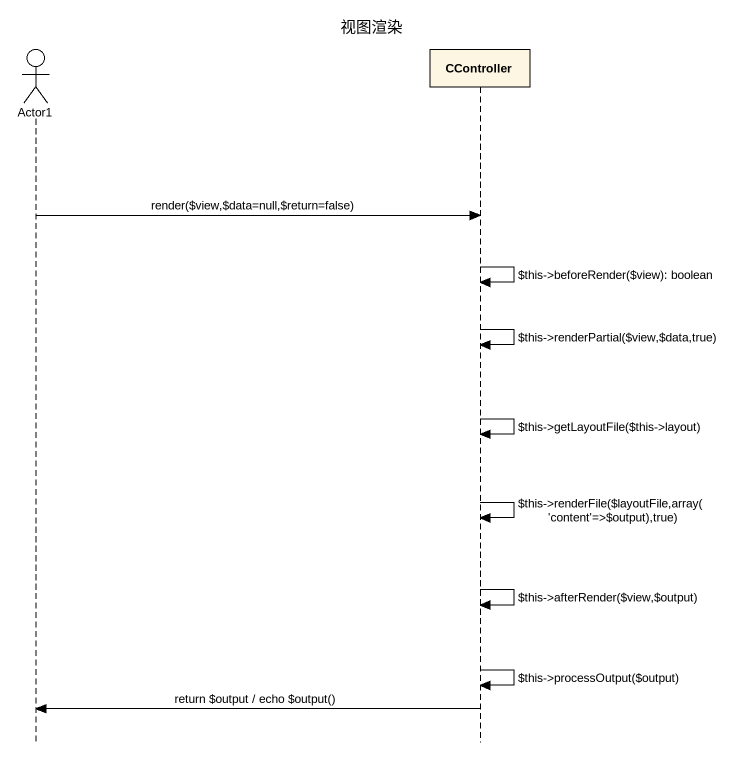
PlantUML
@startuml
title 视图渲染
hide footbox
actor Actor1
participant CController

Actor1 -> CController : render(~$view,~$data=null,~$return=false)
CController -> CController : ~$this->beforeRender(~$view): boolean
CController -> CController : ~$this->renderPartial(~$view,~$data,true)
CController -> CController : ~$this->getLayoutFile(~$this->layout)
CController -> CController : ~$this->renderFile(~$layoutFile,array('content'=>~$output),true)
CController -> CController : ~$this->afterRender(~$view,~$output)
CController -> CController : ~$this->processOutput(~$output)
CController -> Actor1 : return ~$output / echo ~$output()
@enduml
